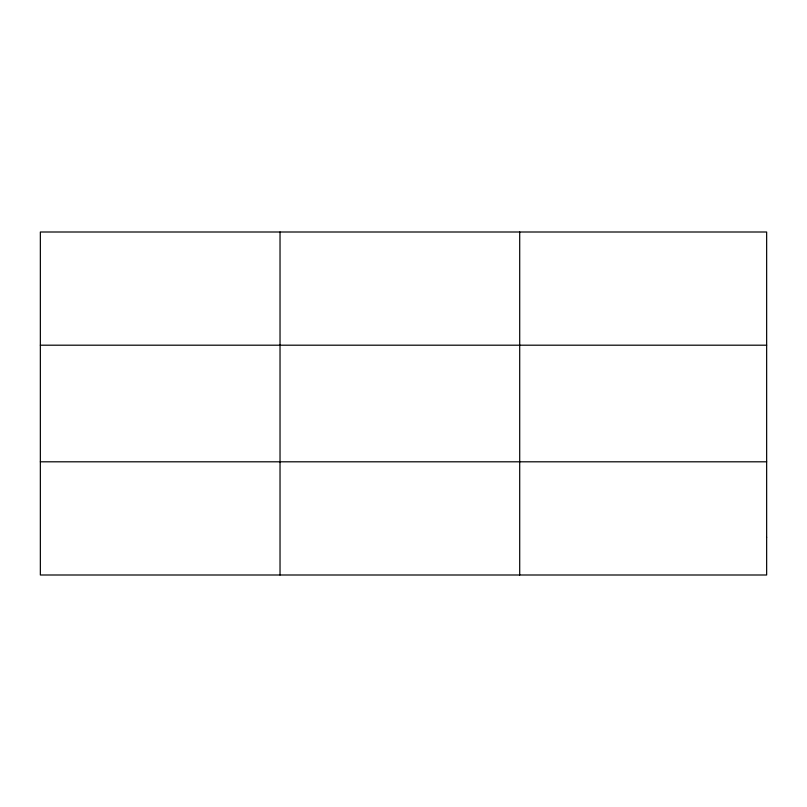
<?xml version="1.0" encoding="UTF-8"?>
<svg xmlns="http://www.w3.org/2000/svg" width="807" height="807" viewBox="0 0 807 807"><rect width="100%" height="100%" fill="white"/><g stroke="black" fill="none" stroke-linecap="round" stroke-linejoin="round"><path stroke-width="1.21" d="M280.029 574.998L280.029 232.002M519.708 574.998L519.708 232.002M40.35 345.194L766.65 345.194M40.35 461.806L766.65 461.806M766.65 537.27L766.65 574.998L40.35 574.998L40.35 232.002L766.65 232.002L766.65 537.27"/></g></svg>
